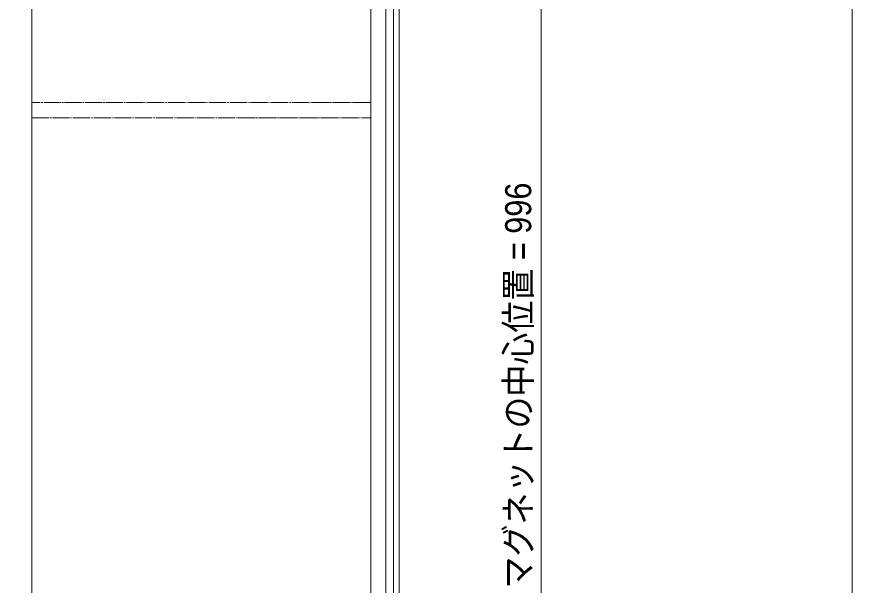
# Model space of a CAD drawing. Units: millimetres, scale not verified. Extents: x -4547 to 4547, y -2284 to 2284.
# Drawn here: x 778 to 1659, y -1198 to -597 of the extents above; entities that cross this region are included whole.
import ezdxf
from ezdxf.enums import TextEntityAlignment as Align

# ---------------------------------------------------------------- set-up
doc = ezdxf.new("R2010")
doc.units = ezdxf.units.MM
doc.header["$LTSCALE"] = 20
for name, pattern in [('DASHED1', [1.8, 1.2, -0.6]), ('DOUBLE_CHAIN1', [8.8, 5, -1, 0.6, -0.6, 0.6, -1]), ('LONG_DOUBLE_CHAIN', [21.8, 18, -1, 0.6, -0.6, 0.6, -1])]:
    doc.linetypes.add(name, pattern=pattern)
for name, color, linetype, lineweight in [('0-0_3一般', 7, 'Continuous', 9), ('0-4_2寸法-1', 7, 'Continuous', 9), ('0-5_1図面枠', 7, 'Continuous', 9)]:
    doc.layers.add(name, color=color, linetype=linetype, lineweight=lineweight)
doc.styles.add('ＭＳ Ｐゴシック', font='')
doc.styles.get('ＭＳ Ｐゴシック').set_extended_font_data('MS PGothic')

# ---------------------------------------------------------------- blocks, each defined once
blk = doc.blocks.new('グループ-8')
at = {"layer": '0-0_3一般'}
for p, q in [((50154.6, -29580), (50154.6, 16720)), ((42680.6, 840), (42680.6, -13760)), ((49834.6, -13760), (49834.6, 840)), ((42680.6, -13760), (42680.6, -14080)), ((49834.6, -14080), (49834.6, -13760)), ((42680.6, -14080), (42680.6, -28580)), ((49834.6, -28580), (49834.6, -14080))]:
    blk.add_line(p, q, dxfattribs=at)
at = {"layer": '0-0_3一般', "linetype": 'DASHED1'}
for p, q in [((42678.6, -13760), (42678.6, -14080)), ((42680.6, -13760), (42678.6, -13760)), ((49834.6, -13760), (49836.6, -13760)), ((49836.6, -13760), (49836.6, -14080)), ((42678.6, -14080), (42680.6, -14080)), ((49836.6, -14080), (49834.6, -14080))]:
    blk.add_line(p, q, dxfattribs=at)
blk = doc.blocks.new('グループ-9')
at = {"layer": '0-0_3一般'}
for p, q in [((50314.6, -29920), (50314.6, 17080)), ((50434.6, 17080), (50434.6, -29920))]:
    blk.add_line(p, q, dxfattribs=at)
blk = doc.blocks.new('グループ-12')
at = {"layer": '0-0_3一般', "linetype": 'DOUBLE_CHAIN1'}
blk.add_line((50434.6, -29920), (50434.6, 17080), dxfattribs=at)
blk = doc.blocks.new('グループ-27')
at = {"layer": '0-0_3一般'}
for name in ['グループ-12', 'グループ-9', 'グループ-8']:
    blk.add_blockref(name, (0, 0), dxfattribs=at)
blk = doc.blocks.new('グループ-28')
at = {"layer": '0-0_3一般'}
blk.add_blockref('グループ-27', (0, 0), dxfattribs=at)
blk = doc.blocks.new('グループ-126')
at = {"layer": '0-0_3一般', "linetype": 'LONG_DOUBLE_CHAIN'}
blk.add_lwpolyline([(49834.6, -13760), (42680.6, -13760), (42680.6, -14080), (49834.6, -14080)], close=True, dxfattribs=at)
blk = doc.blocks.new('グループ-127')
at = {"layer": '0-0_3一般'}
blk.add_blockref('グループ-126', (0, 0), dxfattribs=at)
blk = doc.blocks.new('グループ-138')
at = {"layer": '0-5_1図面枠'}
blk.add_lwpolyline([(-60000, 41550), (60000, 41550), (60000, -41550), (-60000, -41550)], close=True, dxfattribs=at)
blk = doc.blocks.new('図面枠')
at = {"layer": '0-5_1図面枠'}
blk.add_blockref('グループ-138', (0, 0), dxfattribs=at)

msp = doc.modelspace()

# ---------------------------------------------------------------- linework, layer by layer
at = {"layer": '0-4_2寸法-1'}
msp.add_line((1331.1, -497.26), (1331.1, -1470.74), dxfattribs=at)

# ---------------------------------------------------------------- block references
at = {"layer": '0-0_3一般', "xscale": 0.05, "yscale": 0.05}
for name in ['グループ-28', 'グループ-127']:
    msp.add_blockref(name, (-1340.62, 0), dxfattribs=at)
at = {"layer": '0-5_1図面枠', "xscale": 0.05, "yscale": 0.05}
msp.add_blockref('図面枠', (-1340.62, 0), dxfattribs=at)

# ---------------------------------------------------------------- texts
at = {"layer": '0-4_2寸法-1', "style": 'ＭＳ Ｐゴシック', "width": 0.9}
msp.add_text('マグネットの中心位置 = 996', height=27.51, rotation=90, dxfattribs=at).set_placement((1328.77, -1201.08), align=Align.BOTTOM_LEFT)

doc.saveas('drawing.dxf')
